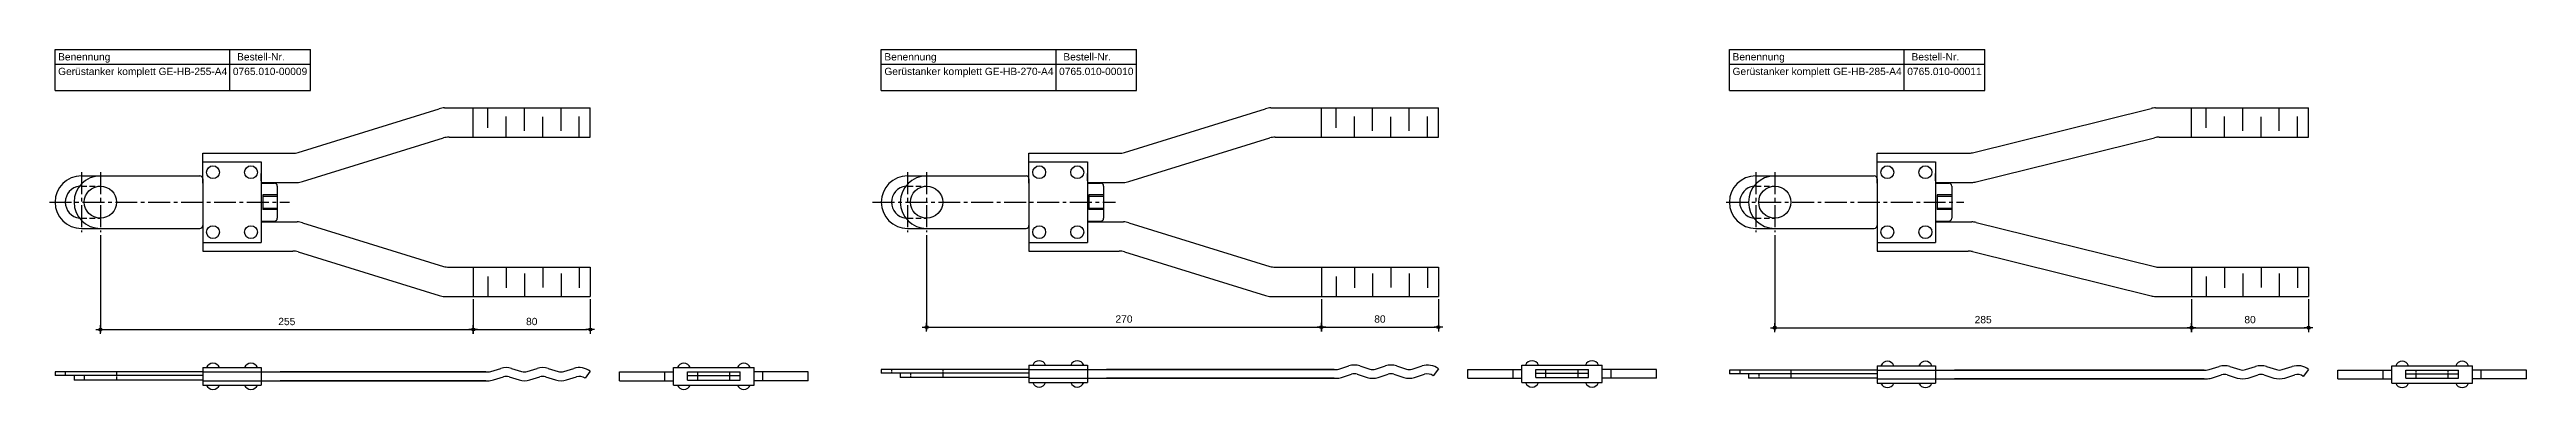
# Model space of a CAD drawing. Header units: inches. Extents: x 9 to 7368, y -7 to 253.
# Drawn here: x 3746 to 5440, y 20 to 253 of the extents above; entities that cross this region are included whole.
import ezdxf

# ---------------------------------------------------------------- set-up
doc = ezdxf.new("R2010")
doc.units = ezdxf.units.IN
doc.header["$LTSCALE"] = 20
doc.header["$MEASUREMENT"] = 0
for name, pattern in [('ACDINWELD', [3, 2, -1]), ('MITTE2', [1.125, 0.75, -0.125, 0.125, -0.125]), ('VERDECKT2', [0.1875, 0.125, -0.0625])]:
    doc.linetypes.add(name, pattern=pattern)
doc.layers.add('Halfen', color=2, linetype='Continuous')
doc.styles.add('ARIAL50', font='ARIAL.TTF', dxfattribs={"height": 5})
doc.styles.get("Standard").update_dxf_attribs({"font": 'ARIAL.TTF'})
doc.dimstyles.new('AM_DIN$0', dxfattribs={"dimtxt": 2.5, "dimasz": 1, "dimexe": 1, "dimexo": 1, "dimgap": 1.5, "dimtad": 1, "dimdec": 0, "dimdsep": 46, "dimtxsty": 'Standard', "dimblk": 'Endpunkt', "dimcen": 0, "dimclrd": 1, "dimclre": 1, "dimclrt": 7, "dimadec": 0, "dimazin": 2, "dimtp": 0.1, "dimtm": 0.1, "dimtfac": 0.71, "dimtdec": 0, "dimtmove": 0, "dimatfit": 3, "dimfxl": 1, "dimlwd": -1, "dimlwe": -1, "dimarcsym": 0})

# ---------------------------------------------------------------- blocks, each defined once
blk = doc.blocks.new('Endpunkt')
at = {"color": 0, "linetype": 'ByBlock', "lineweight": -2}
for p, q in [((0, 0), (-1.5, 0)), ((0, 1.5), (0, 0)), ((0, 0), (0, -1.5)), ((1.5, 0), (0, 0))]:
    blk.add_line(p, q, dxfattribs=at)
blk.add_circle((0, 0), 0.5, dxfattribs=at)
blk = doc.blocks.new('*D18')
at = {"layer": 'Halfen', "color": 1, "transparency": 16777216}
for p, q in [((3780.9, 125.6), (3780.9, 58.9)), ((4035.9, 81.6), (4035.9, 58.9)), ((3782.9, 60.9), (4033.9, 60.9))]:
    blk.add_line(p, q, dxfattribs=at)
at = {"layer": 'Halfen', "color": 1, "transparency": 16777216, "xscale": 2, "yscale": 2, "zscale": 2, "rotation": 180}
blk.add_blockref('Endpunkt', (3780.9, 60.9), dxfattribs=at)
at = {"layer": 'Halfen', "color": 1, "transparency": 16777216, "xscale": 2, "yscale": 2, "zscale": 2}
blk.add_blockref('Endpunkt', (4035.9, 60.9), dxfattribs=at)
at = {"layer": 'Halfen', "color": 7, "transparency": 16777216, "insert": (3908.4, 66.4), "char_height": 5, "attachment_point": 5}
blk.add_mtext('255', dxfattribs=at)
blk = doc.blocks.new('*D19')
at = {"layer": 'Halfen', "color": 1, "transparency": 16777216}
for p, q in [((4035.9, 81.6), (4035.9, 58.9)), ((4115.9, 81.6), (4115.9, 58.9)), ((4037.9, 60.9), (4113.9, 60.9))]:
    blk.add_line(p, q, dxfattribs=at)
at = {"layer": 'Halfen', "color": 1, "transparency": 16777216, "xscale": 2, "yscale": 2, "zscale": 2, "rotation": 180}
blk.add_blockref('Endpunkt', (4035.9, 60.9), dxfattribs=at)
at = {"layer": 'Halfen', "color": 1, "transparency": 16777216, "xscale": 2, "yscale": 2, "zscale": 2}
blk.add_blockref('Endpunkt', (4115.9, 60.9), dxfattribs=at)
at = {"layer": 'Halfen', "color": 7, "transparency": 16777216, "insert": (4075.9, 66.4), "char_height": 5, "attachment_point": 5}
blk.add_mtext('80', dxfattribs=at)
blk = doc.blocks.new('*D20')
at = {"layer": 'Halfen', "color": 1, "transparency": 16777216}
for p, q in [((4345.9, 125.6), (4345.9, 60.6)), ((4615.9, 81.6), (4615.9, 60.6)), ((4347.9, 62.6), (4613.9, 62.6))]:
    blk.add_line(p, q, dxfattribs=at)
at = {"layer": 'Halfen', "color": 1, "transparency": 16777216, "xscale": 2, "yscale": 2, "zscale": 2, "rotation": 180}
blk.add_blockref('Endpunkt', (4345.9, 62.6), dxfattribs=at)
at = {"layer": 'Halfen', "color": 1, "transparency": 16777216, "xscale": 2, "yscale": 2, "zscale": 2}
blk.add_blockref('Endpunkt', (4615.9, 62.6), dxfattribs=at)
at = {"layer": 'Halfen', "color": 7, "transparency": 16777216, "insert": (4480.9, 68.1), "char_height": 5, "attachment_point": 5}
blk.add_mtext('270', dxfattribs=at)
blk = doc.blocks.new('*D21')
at = {"layer": 'Halfen', "color": 1, "transparency": 16777216}
for p, q in [((4615.9, 81.6), (4615.9, 60.6)), ((4695.9, 81.6), (4695.9, 60.6)), ((4617.9, 62.6), (4693.9, 62.6))]:
    blk.add_line(p, q, dxfattribs=at)
at = {"layer": 'Halfen', "color": 1, "transparency": 16777216, "xscale": 2, "yscale": 2, "zscale": 2, "rotation": 180}
blk.add_blockref('Endpunkt', (4615.9, 62.6), dxfattribs=at)
at = {"layer": 'Halfen', "color": 1, "transparency": 16777216, "xscale": 2, "yscale": 2, "zscale": 2}
blk.add_blockref('Endpunkt', (4695.9, 62.6), dxfattribs=at)
at = {"layer": 'Halfen', "color": 7, "transparency": 16777216, "insert": (4655.9, 68.1), "char_height": 5, "attachment_point": 5}
blk.add_mtext('80', dxfattribs=at)
blk = doc.blocks.new('*D22')
at = {"layer": 'Halfen', "color": 1, "transparency": 16777216}
for p, q in [((4925.9, 125.6), (4925.9, 60.2)), ((5210.9, 81.6), (5210.9, 60.2)), ((4927.9, 62.2), (5208.9, 62.2))]:
    blk.add_line(p, q, dxfattribs=at)
at = {"layer": 'Halfen', "color": 1, "transparency": 16777216, "xscale": 2, "yscale": 2, "zscale": 2, "rotation": 180}
blk.add_blockref('Endpunkt', (4925.9, 62.2), dxfattribs=at)
at = {"layer": 'Halfen', "color": 1, "transparency": 16777216, "xscale": 2, "yscale": 2, "zscale": 2}
blk.add_blockref('Endpunkt', (5210.9, 62.2), dxfattribs=at)
at = {"layer": 'Halfen', "color": 7, "transparency": 16777216, "insert": (5068.4, 67.7), "char_height": 5, "attachment_point": 5}
blk.add_mtext('285', dxfattribs=at)
blk = doc.blocks.new('*D23')
at = {"layer": 'Halfen', "color": 1, "transparency": 16777216}
for p, q in [((5210.9, 81.6), (5210.9, 60.2)), ((5290.9, 81.6), (5290.9, 60.2)), ((5212.9, 62.2), (5288.9, 62.2))]:
    blk.add_line(p, q, dxfattribs=at)
at = {"layer": 'Halfen', "color": 1, "transparency": 16777216, "xscale": 2, "yscale": 2, "zscale": 2, "rotation": 180}
blk.add_blockref('Endpunkt', (5210.9, 62.2), dxfattribs=at)
at = {"layer": 'Halfen', "color": 1, "transparency": 16777216, "xscale": 2, "yscale": 2, "zscale": 2}
blk.add_blockref('Endpunkt', (5290.9, 62.2), dxfattribs=at)
at = {"layer": 'Halfen', "color": 7, "transparency": 16777216, "insert": (5250.9, 67.7), "char_height": 5, "attachment_point": 5}
blk.add_mtext('80', dxfattribs=at)

msp = doc.modelspace()

# ---------------------------------------------------------------- linework, layer by layer
at = {"layer": 'Halfen'}
for p, q in [((3749.917, 252.599), (3924.501, 252.599)), ((3749.917, 224.599), (3749.917, 252.599)), ((3749.917, 242.599), (3924.501, 242.599)), ((3869.404, 224.599), (3869.404, 252.599)), ((3924.501, 224.599), (3924.501, 252.599)), ((4314.917, 252.599), (4489.501, 252.599)), ((4314.917, 224.599), (4314.917, 252.599)), ((4314.917, 242.599), (4489.501, 242.599)), ((4434.404, 224.599), (4434.404, 252.599)), ((4489.501, 224.599), (4489.501, 252.599)), ((4894.917, 252.599), (5069.501, 252.599)), ((4894.917, 224.599), (4894.917, 252.599)), ((4894.917, 242.599), (5069.501, 242.599)), ((5014.404, 224.599), (5014.404, 252.599)), ((5069.501, 224.599), (5069.501, 252.599)), ((3749.917, 224.599), (3924.501, 224.599)), ((4314.917, 224.599), (4489.501, 224.599)), ((4894.917, 224.599), (5069.501, 224.599)), ((3916.211, 182.16), (4012.595, 212.038)), ((4016.296, 212.599), (4115.917, 212.599)), ((4115.917, 192.599), (4115.917, 212.599)), ((4481.211, 182.16), (4577.595, 212.038)), ((4581.296, 212.599), (4695.917, 212.599)), ((4695.917, 192.599), (4695.917, 212.599)), ((5061.178, 181.967), (5183.214, 212.231)), ((5186.223, 212.599), (5290.917, 212.599)), ((5290.917, 192.599), (5290.917, 212.599)), ((3919.24, 162.16), (4015.623, 192.038)), ((4019.325, 192.599), (4115.917, 192.599)), ((4484.24, 162.16), (4580.623, 192.038)), ((4584.325, 192.599), (4695.917, 192.599)), ((5063.621, 161.967), (5185.657, 192.231)), ((5188.666, 192.599), (5290.917, 192.599)), ((3850.917, 181.599), (3912.51, 181.599)), ((3850.917, 161.099), (3850.917, 181.599)), ((3850.917, 175.599), (3890.917, 175.599)), ((3850.917, 162.599), (3850.917, 171.586)), ((3890.917, 175.599), (3890.917, 120.599)), ((4415.917, 181.599), (4477.51, 181.599)), ((4415.917, 161.099), (4415.917, 181.599)), ((4415.917, 175.599), (4455.917, 175.599)), ((4415.917, 162.599), (4415.917, 171.586)), ((4455.917, 175.599), (4455.917, 120.599)), ((4995.917, 181.599), (5058.169, 181.599)), ((4995.917, 161.099), (4995.917, 181.599)), ((4995.917, 175.599), (5035.917, 175.599)), ((4995.917, 162.599), (4995.917, 171.586)), ((5035.917, 175.599), (5035.917, 120.599)), ((3767.917, 166.099), (3780.917, 166.099)), ((3780.917, 166.099), (3848.917, 166.099)), ((3850.917, 168.599), (3850.917, 168.599)), ((3850.917, 164.099), (3850.917, 132.099)), ((3890.917, 162.599), (3890.917, 167.771)), ((3890.917, 161.599), (3915.539, 161.599)), ((3890.917, 161.099), (3899.917, 161.099)), ((3891.917, 153.115), (3891.917, 143.083)), ((3901.917, 153.115), (3891.917, 153.115)), ((3901.917, 159.099), (3901.917, 137.099)), ((4332.917, 166.099), (4345.917, 166.099)), ((4345.917, 166.099), (4413.917, 166.099)), ((4415.917, 168.599), (4415.917, 168.599)), ((4415.917, 164.099), (4415.917, 132.099)), ((4455.917, 162.599), (4455.917, 167.771)), ((4455.917, 161.599), (4480.539, 161.599)), ((4455.917, 161.099), (4464.917, 161.099)), ((4456.917, 153.115), (4456.917, 143.083)), ((4466.917, 153.115), (4456.917, 153.115)), ((4466.917, 159.099), (4466.917, 137.099)), ((4912.917, 166.099), (4925.917, 166.099)), ((4925.917, 166.099), (4993.917, 166.099)), ((4995.917, 168.599), (4995.917, 168.599)), ((4995.917, 164.099), (4995.917, 132.099)), ((5035.917, 162.599), (5035.917, 167.771)), ((5035.917, 161.599), (5060.612, 161.599)), ((5035.917, 161.099), (5044.917, 161.099)), ((5036.917, 153.115), (5036.917, 143.083)), ((5046.917, 153.115), (5036.917, 153.115)), ((5046.917, 159.099), (5046.917, 137.099)), ((3891.917, 152.099), (3901.917, 152.099)), ((3891.917, 144.099), (3901.917, 144.099)), ((3901.917, 143.083), (3891.917, 143.083)), ((4456.917, 152.099), (4466.917, 152.099)), ((4456.917, 144.099), (4466.917, 144.099)), ((4466.917, 143.083), (4456.917, 143.083)), ((5036.917, 152.099), (5046.917, 152.099)), ((5036.917, 144.099), (5046.917, 144.099)), ((5046.917, 143.083), (5036.917, 143.083)), ((3767.917, 130.099), (3780.917, 130.099)), ((3780.917, 130.099), (3848.917, 130.099)), ((3850.917, 133.599), (3850.917, 114.599)), ((3850.917, 132.099), (3850.917, 127.599)), ((3850.917, 127.599), (3850.917, 124.612)), ((3850.917, 120.599), (3890.917, 120.599)), ((3890.917, 135.099), (3899.917, 135.099)), ((3890.917, 134.599), (3915.501, 134.599)), ((3919.24, 134.038), (4015.623, 104.16)), ((4332.917, 130.099), (4345.917, 130.099)), ((4345.917, 130.099), (4413.917, 130.099)), ((4415.917, 133.599), (4415.917, 114.599)), ((4415.917, 132.099), (4415.917, 127.599)), ((4415.917, 127.599), (4415.917, 124.612)), ((4415.917, 120.599), (4455.917, 120.599)), ((4455.917, 135.099), (4464.917, 135.099)), ((4455.917, 134.599), (4480.539, 134.599)), ((4484.24, 134.038), (4580.623, 104.16)), ((4912.917, 130.099), (4925.917, 130.099)), ((4925.917, 130.099), (4993.917, 130.099)), ((4995.917, 133.599), (4995.917, 114.599)), ((4995.917, 132.099), (4995.917, 127.599)), ((4995.917, 127.599), (4995.917, 124.612)), ((4995.917, 120.599), (5035.917, 120.599)), ((5035.917, 135.099), (5044.917, 135.099)), ((5035.917, 134.599), (5060.612, 134.599)), ((5063.621, 134.231), (5185.657, 103.967)), ((3850.917, 114.599), (3912.51, 114.599)), ((3916.211, 114.038), (4012.595, 84.16)), ((4019.325, 103.599), (4115.917, 103.599)), ((4115.917, 103.599), (4115.917, 83.599)), ((4415.917, 114.599), (4477.51, 114.599)), ((4481.211, 114.038), (4577.595, 84.16)), ((4584.325, 103.599), (4695.917, 103.599)), ((4695.917, 103.599), (4695.917, 83.599)), ((4995.917, 114.599), (5058.169, 114.599)), ((5061.178, 114.231), (5183.214, 83.967)), ((5188.666, 103.599), (5290.917, 103.599)), ((5290.917, 103.599), (5290.917, 83.599)), ((4016.296, 83.599), (4115.917, 83.599)), ((4581.296, 83.599), (4695.917, 83.599)), ((5186.223, 83.599), (5290.917, 83.599)), ((3850.917, 34.88), (3890.917, 34.88)), ((3850.917, 34.88), (3850.917, 22.88)), ((3890.917, 34.88), (3890.917, 22.88)), ((4047.856, 32.176), (4054.689, 34.312)), ((4062.145, 34.312), (4068.979, 32.176)), ((4072.856, 32.176), (4079.689, 34.312)), ((4087.145, 34.312), (4093.979, 32.176)), ((4097.856, 32.176), (4104.689, 34.312)), ((4172.917, 34.88), (4227.917, 34.88)), ((4172.917, 22.88), (4172.917, 34.88)), ((4227.917, 22.88), (4227.917, 34.88)), ((4415.917, 36.577), (4455.917, 36.577)), ((4415.917, 36.577), (4415.917, 24.577)), ((4455.917, 36.577), (4455.917, 24.577)), ((4627.856, 33.873), (4634.689, 36.009)), ((4642.145, 36.009), (4648.979, 33.873)), ((4652.856, 33.873), (4659.689, 36.009)), ((4667.145, 36.009), (4673.979, 33.873)), ((4677.856, 33.873), (4684.689, 36.009)), ((4695.917, 34.077), (4692.317, 29.277)), ((4752.917, 36.577), (4807.917, 36.577)), ((4752.917, 24.577), (4752.917, 36.577)), ((4807.917, 24.577), (4807.917, 36.577)), ((4995.917, 36.169), (5035.917, 36.169)), ((4995.917, 36.169), (4995.917, 24.169)), ((5035.917, 36.169), (5035.917, 24.169)), ((5222.856, 33.465), (5229.689, 35.6)), ((5237.145, 35.6), (5243.979, 33.465)), ((5247.856, 33.465), (5254.689, 35.6)), ((5262.145, 35.6), (5268.979, 33.465)), ((5272.856, 33.465), (5279.689, 35.6)), ((5347.917, 36.169), (5402.917, 36.169)), ((5347.917, 24.169), (5347.917, 36.169)), ((5402.917, 24.169), (5402.917, 36.169)), ((3850.917, 31.88), (3749.917, 31.88)), ((3749.917, 31.88), (3749.917, 29.38)), ((3850.917, 29.38), (3749.917, 29.38)), ((3762.917, 29.38), (3762.917, 26.38)), ((3850.917, 26.38), (3762.917, 26.38)), ((3850.917, 31.88), (4045.917, 31.88)), ((3850.917, 25.88), (4045.917, 25.88)), ((3850.917, 22.88), (3890.917, 22.88)), ((4044.57, 31.88), (3903.836, 31.88)), ((4044.601, 25.88), (3903.9, 25.88)), ((4049.645, 26.449), (4056.479, 28.585)), ((4060.356, 28.585), (4067.189, 26.449)), ((4074.645, 26.449), (4081.479, 28.585)), ((4085.356, 28.585), (4092.189, 26.449)), ((4099.645, 26.449), (4106.479, 28.585)), ((4115.917, 32.38), (4112.317, 27.58)), ((4135.917, 25.88), (4135.917, 31.88)), ((4135.917, 31.88), (4172.917, 31.88)), ((4135.917, 25.88), (4172.917, 25.88)), ((4166.917, 25.88), (4166.917, 31.88)), ((4172.917, 22.88), (4227.917, 22.88)), ((4182.417, 26.38), (4182.417, 31.88)), ((4182.417, 31.88), (4218.417, 31.88)), ((4182.417, 29.38), (4218.417, 29.38)), ((4182.417, 26.38), (4218.417, 26.38)), ((4218.417, 26.38), (4218.417, 31.88)), ((4264.917, 31.88), (4227.917, 31.88)), ((4264.917, 25.88), (4227.917, 25.88)), ((4233.917, 25.88), (4233.917, 31.88)), ((4264.917, 25.88), (4264.917, 31.88)), ((4415.917, 33.577), (4314.917, 33.577)), ((4314.917, 33.577), (4314.917, 31.077)), ((4415.917, 31.077), (4314.917, 31.077)), ((4327.917, 31.077), (4327.917, 28.077)), ((4415.917, 28.077), (4327.917, 28.077)), ((4415.917, 33.577), (4625.917, 33.577)), ((4415.917, 27.577), (4625.917, 27.577)), ((4415.917, 24.577), (4455.917, 24.577)), ((4624.57, 33.577), (4468.836, 33.577)), ((4624.601, 27.577), (4468.9, 27.577)), ((4629.645, 28.146), (4636.479, 30.282)), ((4640.356, 30.282), (4647.189, 28.146)), ((4654.645, 28.146), (4661.479, 30.282)), ((4665.356, 30.282), (4672.189, 28.146)), ((4679.645, 28.146), (4686.479, 30.282)), ((4715.917, 27.577), (4715.917, 33.577)), ((4715.917, 33.577), (4752.917, 33.577)), ((4715.917, 27.577), (4752.917, 27.577)), ((4746.917, 27.577), (4746.917, 33.577)), ((4752.917, 24.577), (4807.917, 24.577)), ((4762.417, 28.077), (4762.417, 33.577)), ((4762.417, 33.577), (4798.417, 33.577)), ((4762.417, 31.077), (4798.417, 31.077)), ((4762.417, 28.077), (4798.417, 28.077)), ((4798.417, 28.077), (4798.417, 33.577)), ((4844.917, 33.577), (4807.917, 33.577)), ((4844.917, 27.577), (4807.917, 27.577)), ((4813.917, 27.577), (4813.917, 33.577)), ((4844.917, 27.577), (4844.917, 33.577)), ((4995.917, 33.169), (4894.917, 33.169)), ((4894.917, 33.169), (4894.917, 30.669)), ((4995.917, 30.669), (4894.917, 30.669)), ((4907.917, 30.669), (4907.917, 27.669)), ((4995.917, 27.669), (4907.917, 27.669)), ((4995.917, 33.169), (5220.917, 33.169)), ((4995.917, 27.169), (5220.917, 27.169)), ((4995.917, 24.169), (5035.917, 24.169)), ((5219.57, 33.169), (5048.836, 33.169)), ((5219.601, 27.169), (5048.9, 27.169)), ((5224.645, 27.738), (5231.479, 29.873)), ((5235.356, 29.873), (5242.189, 27.738)), ((5249.645, 27.738), (5256.479, 29.873)), ((5260.356, 29.873), (5267.189, 27.738)), ((5274.645, 27.738), (5281.479, 29.873)), ((5290.917, 33.669), (5287.317, 28.869)), ((5310.917, 27.169), (5310.917, 33.169)), ((5310.917, 33.169), (5347.917, 33.169)), ((5310.917, 27.169), (5347.917, 27.169)), ((5341.917, 27.169), (5341.917, 33.169)), ((5347.917, 24.169), (5402.917, 24.169)), ((5357.417, 27.669), (5357.417, 33.169)), ((5357.417, 33.169), (5393.417, 33.169)), ((5357.417, 30.669), (5393.417, 30.669)), ((5357.417, 27.669), (5393.417, 27.669)), ((5393.417, 27.669), (5393.417, 33.169)), ((5439.917, 33.169), (5402.917, 33.169)), ((5439.917, 27.169), (5402.917, 27.169)), ((5408.917, 27.169), (5408.917, 33.169)), ((5439.917, 27.169), (5439.917, 33.169))]:
    msp.add_line(p, q, dxfattribs=at)
at = {"layer": 'Halfen', "color": 1}
for p, q in [((4035.917, 192.599), (4035.917, 212.599)), ((4045.917, 199.024), (4045.866, 212.599)), ((4058.417, 192.599), (4058.417, 206.716)), ((4070.917, 196.844), (4070.917, 212.599)), ((4083.417, 192.599), (4083.417, 206.442)), ((4095.917, 196.844), (4095.917, 212.599)), ((4108.417, 192.599), (4108.417, 206.716)), ((4615.917, 192.599), (4615.917, 212.599)), ((4625.917, 199.024), (4625.866, 212.599)), ((4638.417, 192.599), (4638.417, 206.716)), ((4650.917, 196.844), (4650.917, 212.599)), ((4663.417, 192.599), (4663.417, 206.442)), ((4675.917, 196.844), (4675.917, 212.599)), ((4688.417, 192.599), (4688.417, 206.716)), ((5210.917, 192.599), (5210.917, 212.599)), ((5220.917, 199.024), (5220.866, 212.599)), ((5233.417, 192.599), (5233.417, 206.716)), ((5245.917, 196.844), (5245.917, 212.599)), ((5258.417, 192.599), (5258.417, 206.442)), ((5270.917, 196.844), (5270.917, 212.599)), ((5283.417, 192.599), (5283.417, 206.716)), ((4035.917, 103.599), (4035.917, 83.599)), ((4058.417, 103.599), (4058.417, 89.482)), ((4083.417, 103.599), (4083.417, 89.756)), ((4108.417, 103.599), (4108.417, 89.482)), ((4615.917, 103.599), (4615.917, 83.599)), ((4638.417, 103.599), (4638.417, 89.482)), ((4663.417, 103.599), (4663.417, 89.756)), ((4688.417, 103.599), (4688.417, 89.482)), ((5210.917, 103.599), (5210.917, 83.599)), ((5233.417, 103.599), (5233.417, 89.482)), ((5258.417, 103.599), (5258.417, 89.756)), ((5283.417, 103.599), (5283.417, 89.482)), ((4045.917, 97.174), (4045.866, 83.599)), ((4070.917, 99.354), (4070.917, 83.599)), ((4095.917, 99.354), (4095.917, 83.599)), ((4625.917, 97.174), (4625.866, 83.599)), ((4650.917, 99.354), (4650.917, 83.599)), ((4675.917, 99.354), (4675.917, 83.599)), ((5220.917, 97.174), (5220.866, 83.599)), ((5245.917, 99.354), (5245.917, 83.599)), ((5270.917, 99.354), (5270.917, 83.599))]:
    msp.add_line(p, q, dxfattribs=at)
at = {"layer": 'Halfen', "color": 1, "linetype": 'MITTE2'}
for p, q in [((3767.917, 168.599), (3767.917, 127.599)), ((3780.917, 168.599), (3780.917, 127.599)), ((4332.917, 168.599), (4332.917, 127.599)), ((4345.917, 168.599), (4345.917, 127.599)), ((4912.917, 168.599), (4912.917, 127.599)), ((4925.917, 168.599), (4925.917, 127.599)), ((3746.156, 148.099), (3910.14, 148.099)), ((4308.954, 148.099), (4475.14, 148.099)), ((4892.733, 148.099), (5055.14, 148.099))]:
    msp.add_line(p, q, dxfattribs=at)
at = {"layer": 'Halfen', "color": 1, "linetype": 'VERDECKT2', "ltscale": 1.5}
for p, q in [((3767.917, 159.099), (3780.917, 159.099)), ((4332.917, 159.099), (4345.917, 159.099)), ((4912.917, 159.099), (4925.917, 159.099)), ((3767.917, 137.099), (3780.917, 137.099)), ((4332.917, 137.099), (4345.917, 137.099)), ((4912.917, 137.099), (4925.917, 137.099))]:
    msp.add_line(p, q, dxfattribs=at)
at = {"layer": 'Halfen', "color": 1, "linetype": 'VERDECKT2', "ltscale": 0.2}
for p, q in [((3756.917, 31.88), (3756.917, 29.38)), ((3769.917, 29.38), (3769.917, 26.38)), ((3791.917, 31.88), (3791.917, 26.38)), ((4189.417, 26.38), (4189.417, 31.88)), ((4211.417, 26.38), (4211.417, 31.88)), ((4321.917, 33.577), (4321.917, 31.077)), ((4334.917, 31.077), (4334.917, 28.077)), ((4356.917, 33.577), (4356.917, 28.077)), ((4769.417, 28.077), (4769.417, 33.577)), ((4791.417, 28.077), (4791.417, 33.577)), ((4901.917, 33.169), (4901.917, 30.669)), ((4914.917, 30.669), (4914.917, 27.669)), ((4936.917, 33.169), (4936.917, 27.669)), ((5364.417, 27.669), (5364.417, 33.169)), ((5386.417, 27.669), (5386.417, 33.169))]:
    msp.add_line(p, q, dxfattribs=at)
at = {"layer": 'Halfen'}
for centre, radius in [((3857.917, 168.599), 4.4), ((3883.917, 168.599), 4.4), ((4422.917, 168.599), 4.4), ((4448.917, 168.599), 4.4), ((5002.917, 168.599), 4.4), ((5028.917, 168.599), 4.4), ((3780.917, 148.099), 11), ((4345.917, 148.099), 11), ((4925.917, 148.099), 11), ((3857.917, 127.599), 4.4), ((3883.917, 127.599), 4.4), ((4422.917, 127.599), 4.4), ((4448.917, 127.599), 4.4), ((5002.917, 127.599), 4.4), ((5028.917, 127.599), 4.4)]:
    msp.add_circle(centre, radius, dxfattribs=at)
for centre, radius, start, end in [((4016.296, 200.099), 12.5, 90, 107.223436), ((4581.296, 200.099), 12.5, 90, 107.223436), ((5186.223, 200.099), 12.5, 90, 103.928342), ((4019.325, 180.099), 12.5, 90, 107.223436), ((4584.325, 180.099), 12.5, 90, 107.223436), ((5188.666, 180.099), 12.5, 90, 103.928342), ((3912.51, 194.099), 12.5, 270, 287.223436), ((4477.51, 194.099), 12.5, 270, 287.223436), ((5058.169, 194.099), 12.5, 270, 283.928342), ((3767.917, 148.099), 18, 90, 270), ((3767.917, 148.099), 11, 96.827533, 263.172467), ((3780.917, 148.099), 18, 90, 270), ((3848.917, 164.099), 2, 0, 90), ((3899.917, 159.099), 2, 0, 90), ((3915.539, 174.099), 12.5, 270, 287.223436), ((4332.917, 148.099), 18, 90, 270), ((4332.917, 148.099), 11, 96.827533, 263.172467), ((4345.917, 148.099), 18, 90, 270), ((4413.917, 164.099), 2, 0, 90), ((4464.917, 159.099), 2, 0, 90), ((4480.539, 174.099), 12.5, 270, 287.223436), ((4912.917, 148.099), 18, 90, 270), ((4912.917, 148.099), 11, 96.827533, 263.172467), ((4925.917, 148.099), 18, 90, 270), ((4993.917, 164.099), 2, 0, 90), ((5044.917, 159.099), 2, 0, 90), ((5060.612, 174.099), 12.5, 270, 283.928342), ((3899.917, 137.099), 2, 270, 0), ((4464.917, 137.099), 2, 270, 0), ((5044.917, 137.099), 2, 270, 0), ((3848.917, 132.099), 2, 270, 0), ((3915.539, 122.099), 12.5, 72.776564, 90), ((4413.917, 132.099), 2, 270, 0), ((4480.539, 122.099), 12.5, 72.776564, 90), ((4993.917, 132.099), 2, 270, 0), ((5060.612, 122.099), 12.5, 76.071658, 90), ((3912.51, 102.099), 12.5, 72.776564, 90), ((4019.325, 116.099), 12.5, 252.776564, 270), ((4477.51, 102.099), 12.5, 72.776564, 90), ((4584.325, 116.099), 12.5, 252.776564, 270), ((5058.169, 102.099), 12.5, 76.071658, 90), ((5188.666, 116.099), 12.5, 256.071658, 270), ((4016.296, 96.099), 12.5, 252.776564, 270), ((4581.296, 96.099), 12.5, 252.776564, 270), ((5186.223, 96.099), 12.5, 256.071658, 270), ((3857.917, 33.154), 4.726, 21.426246, 158.573754), ((3883.917, 33.154), 4.726, 21.426246, 158.573754), ((4058.417, 22.38), 12.5, 72.646912, 107.353088), ((4083.417, 22.38), 12.5, 72.646912, 107.353088), ((4108.417, 22.38), 12.5, 53.130102, 107.353088), ((4179.917, 33.154), 4.726, 21.426246, 158.573754), ((4220.917, 33.154), 4.726, 21.426246, 158.573754), ((4422.917, 34.851), 4.726, 21.426246, 158.573754), ((4448.917, 34.851), 4.726, 21.426246, 158.573754), ((4638.417, 24.077), 12.5, 72.646912, 107.353088), ((4663.417, 24.077), 12.5, 72.646912, 107.353088), ((4688.417, 24.077), 12.5, 53.130102, 107.353088), ((4759.917, 34.851), 4.726, 21.426246, 158.573754), ((4800.917, 34.851), 4.726, 21.426246, 158.573754), ((5002.917, 34.442), 4.726, 21.426246, 158.573754), ((5028.917, 34.442), 4.726, 21.426246, 158.573754), ((5233.417, 23.669), 12.5, 72.646912, 107.353088), ((5258.417, 23.669), 12.5, 72.646912, 107.353088), ((5283.417, 23.669), 12.5, 53.130102, 107.353088), ((5354.917, 34.442), 4.726, 21.426246, 158.573754), ((5395.917, 34.442), 4.726, 21.426246, 158.573754), ((3857.917, 24.607), 4.726, 201.426246, 338.573754), ((3883.917, 24.607), 4.726, 201.426246, 338.573754), ((4045.917, 38.38), 6.5, 270, 287.353088), ((4045.917, 38.38), 12.5, 270, 287.353088), ((4058.417, 22.38), 6.5, 72.646912, 107.353088), ((4070.917, 38.38), 12.5, 252.646912, 287.353088), ((4070.917, 38.38), 6.5, 252.646912, 287.353088), ((4083.417, 22.38), 6.5, 72.646912, 107.353088), ((4095.917, 38.38), 12.5, 252.646912, 287.353088), ((4095.917, 38.38), 6.5, 252.646912, 287.353088), ((4108.417, 22.38), 6.5, 53.130102, 107.353088), ((4179.917, 24.607), 4.726, 201.426246, 338.573754), ((4220.917, 24.607), 4.726, 201.426246, 338.573754), ((4422.917, 26.304), 4.726, 201.426246, 338.573754), ((4448.917, 26.304), 4.726, 201.426246, 338.573754), ((4625.917, 40.077), 6.5, 270, 287.353088), ((4625.917, 40.077), 12.5, 270, 287.353088), ((4638.417, 24.077), 6.5, 72.646912, 107.353088), ((4650.917, 40.077), 12.5, 252.646912, 287.353088), ((4650.917, 40.077), 6.5, 252.646912, 287.353088), ((4663.417, 24.077), 6.5, 72.646912, 107.353088), ((4675.917, 40.077), 12.5, 252.646912, 287.353088), ((4675.917, 40.077), 6.5, 252.646912, 287.353088), ((4688.417, 24.077), 6.5, 53.130102, 107.353088), ((4759.917, 26.304), 4.726, 201.426246, 338.573754), ((4800.917, 26.304), 4.726, 201.426246, 338.573754), ((5002.917, 25.895), 4.726, 201.426246, 338.573754), ((5028.917, 25.895), 4.726, 201.426246, 338.573754), ((5220.917, 39.669), 6.5, 270, 287.353088), ((5220.917, 39.669), 12.5, 270, 287.353088), ((5233.417, 23.669), 6.5, 72.646912, 107.353088), ((5245.917, 39.669), 12.5, 252.646912, 287.353088), ((5245.917, 39.669), 6.5, 252.646912, 287.353088), ((5258.417, 23.669), 6.5, 72.646912, 107.353088), ((5270.917, 39.669), 12.5, 252.646912, 287.353088), ((5270.917, 39.669), 6.5, 252.646912, 287.353088), ((5283.417, 23.669), 6.5, 53.130102, 107.353088), ((5354.917, 25.895), 4.726, 201.426246, 338.573754), ((5395.917, 25.895), 4.726, 201.426246, 338.573754)]:
    msp.add_arc(centre, radius, start, end, dxfattribs=at)
at = {"layer": 'Halfen', "color": 1, "linetype": 'ACDINWELD', "ltscale": 1.5}
for centre, start, end in [((3767.917, 148.099), 90, 96.827533), ((4332.917, 148.099), 90, 96.827533), ((4912.917, 148.099), 90, 96.827533), ((3767.917, 148.099), 263.172467, 270), ((4332.917, 148.099), 263.172467, 270), ((4912.917, 148.099), 263.172467, 270)]:
    msp.add_arc(centre, 11, start, end, dxfattribs=at)

# ---------------------------------------------------------------- texts
at = {"layer": 'Halfen', "style": 'ARIAL50'}
for s, p in [('Gerüstanker komplett GE-HB-255-A4', (3752.017, 235.099)), ('Benennung', (3752.017, 245.099)), ('0765.010-00009', (3871.504, 235.099)), ('Bestell-Nr.', (3874.404, 245.099)), ('Gerüstanker komplett GE-HB-270-A4', (4317.017, 235.099)), ('Benennung', (4317.017, 245.099)), ('0765.010-00010', (4436.504, 235.099)), ('Bestell-Nr.', (4439.404, 245.099)), ('Gerüstanker komplett GE-HB-285-A4', (4897.017, 235.099)), ('Benennung', (4897.017, 245.099)), ('0765.010-00011', (5016.504, 235.099)), ('Bestell-Nr.', (5019.404, 245.099))]:
    msp.add_text(s, height=5, dxfattribs=at).set_placement(p)

# ---------------------------------------------------------------- dimensions: what is measured, and where the dimension line sits
at = {"layer": 'Halfen', "color": 1}
for base, p1, p2, picture, middle in [((4035.917, 60.88), (3780.917, 127.599), (4035.917, 83.599), '*D18', (3908.417, 66.433)), ((4615.917, 62.577), (4345.917, 127.599), (4615.917, 83.599), '*D20', (4480.917, 68.13)), ((5210.917, 62.168), (4925.917, 127.599), (5210.917, 83.599), '*D22', (5068.417, 67.721)), ((4115.917, 60.88), (4035.917, 83.599), (4115.917, 83.599), '*D19', (4075.917, 66.433)), ((4695.917, 62.577), (4615.917, 83.599), (4695.917, 83.599), '*D21', (4655.917, 68.13)), ((5290.917, 62.168), (5210.917, 83.599), (5290.917, 83.599), '*D23', (5250.917, 67.721))]:
    dim = msp.add_linear_dim(base=base, p1=p1, p2=p2, dimstyle='AM_DIN$0', override={"dimscale": 2, "dimdec": 2, "dimadec": 2, "dimtdec": 2, "dimtix": 1}, dxfattribs=at)
    dim.commit()
    dim.dimension.update_dxf_attribs({"geometry": picture, "text_midpoint": middle})

doc.saveas('drawing.dxf')
